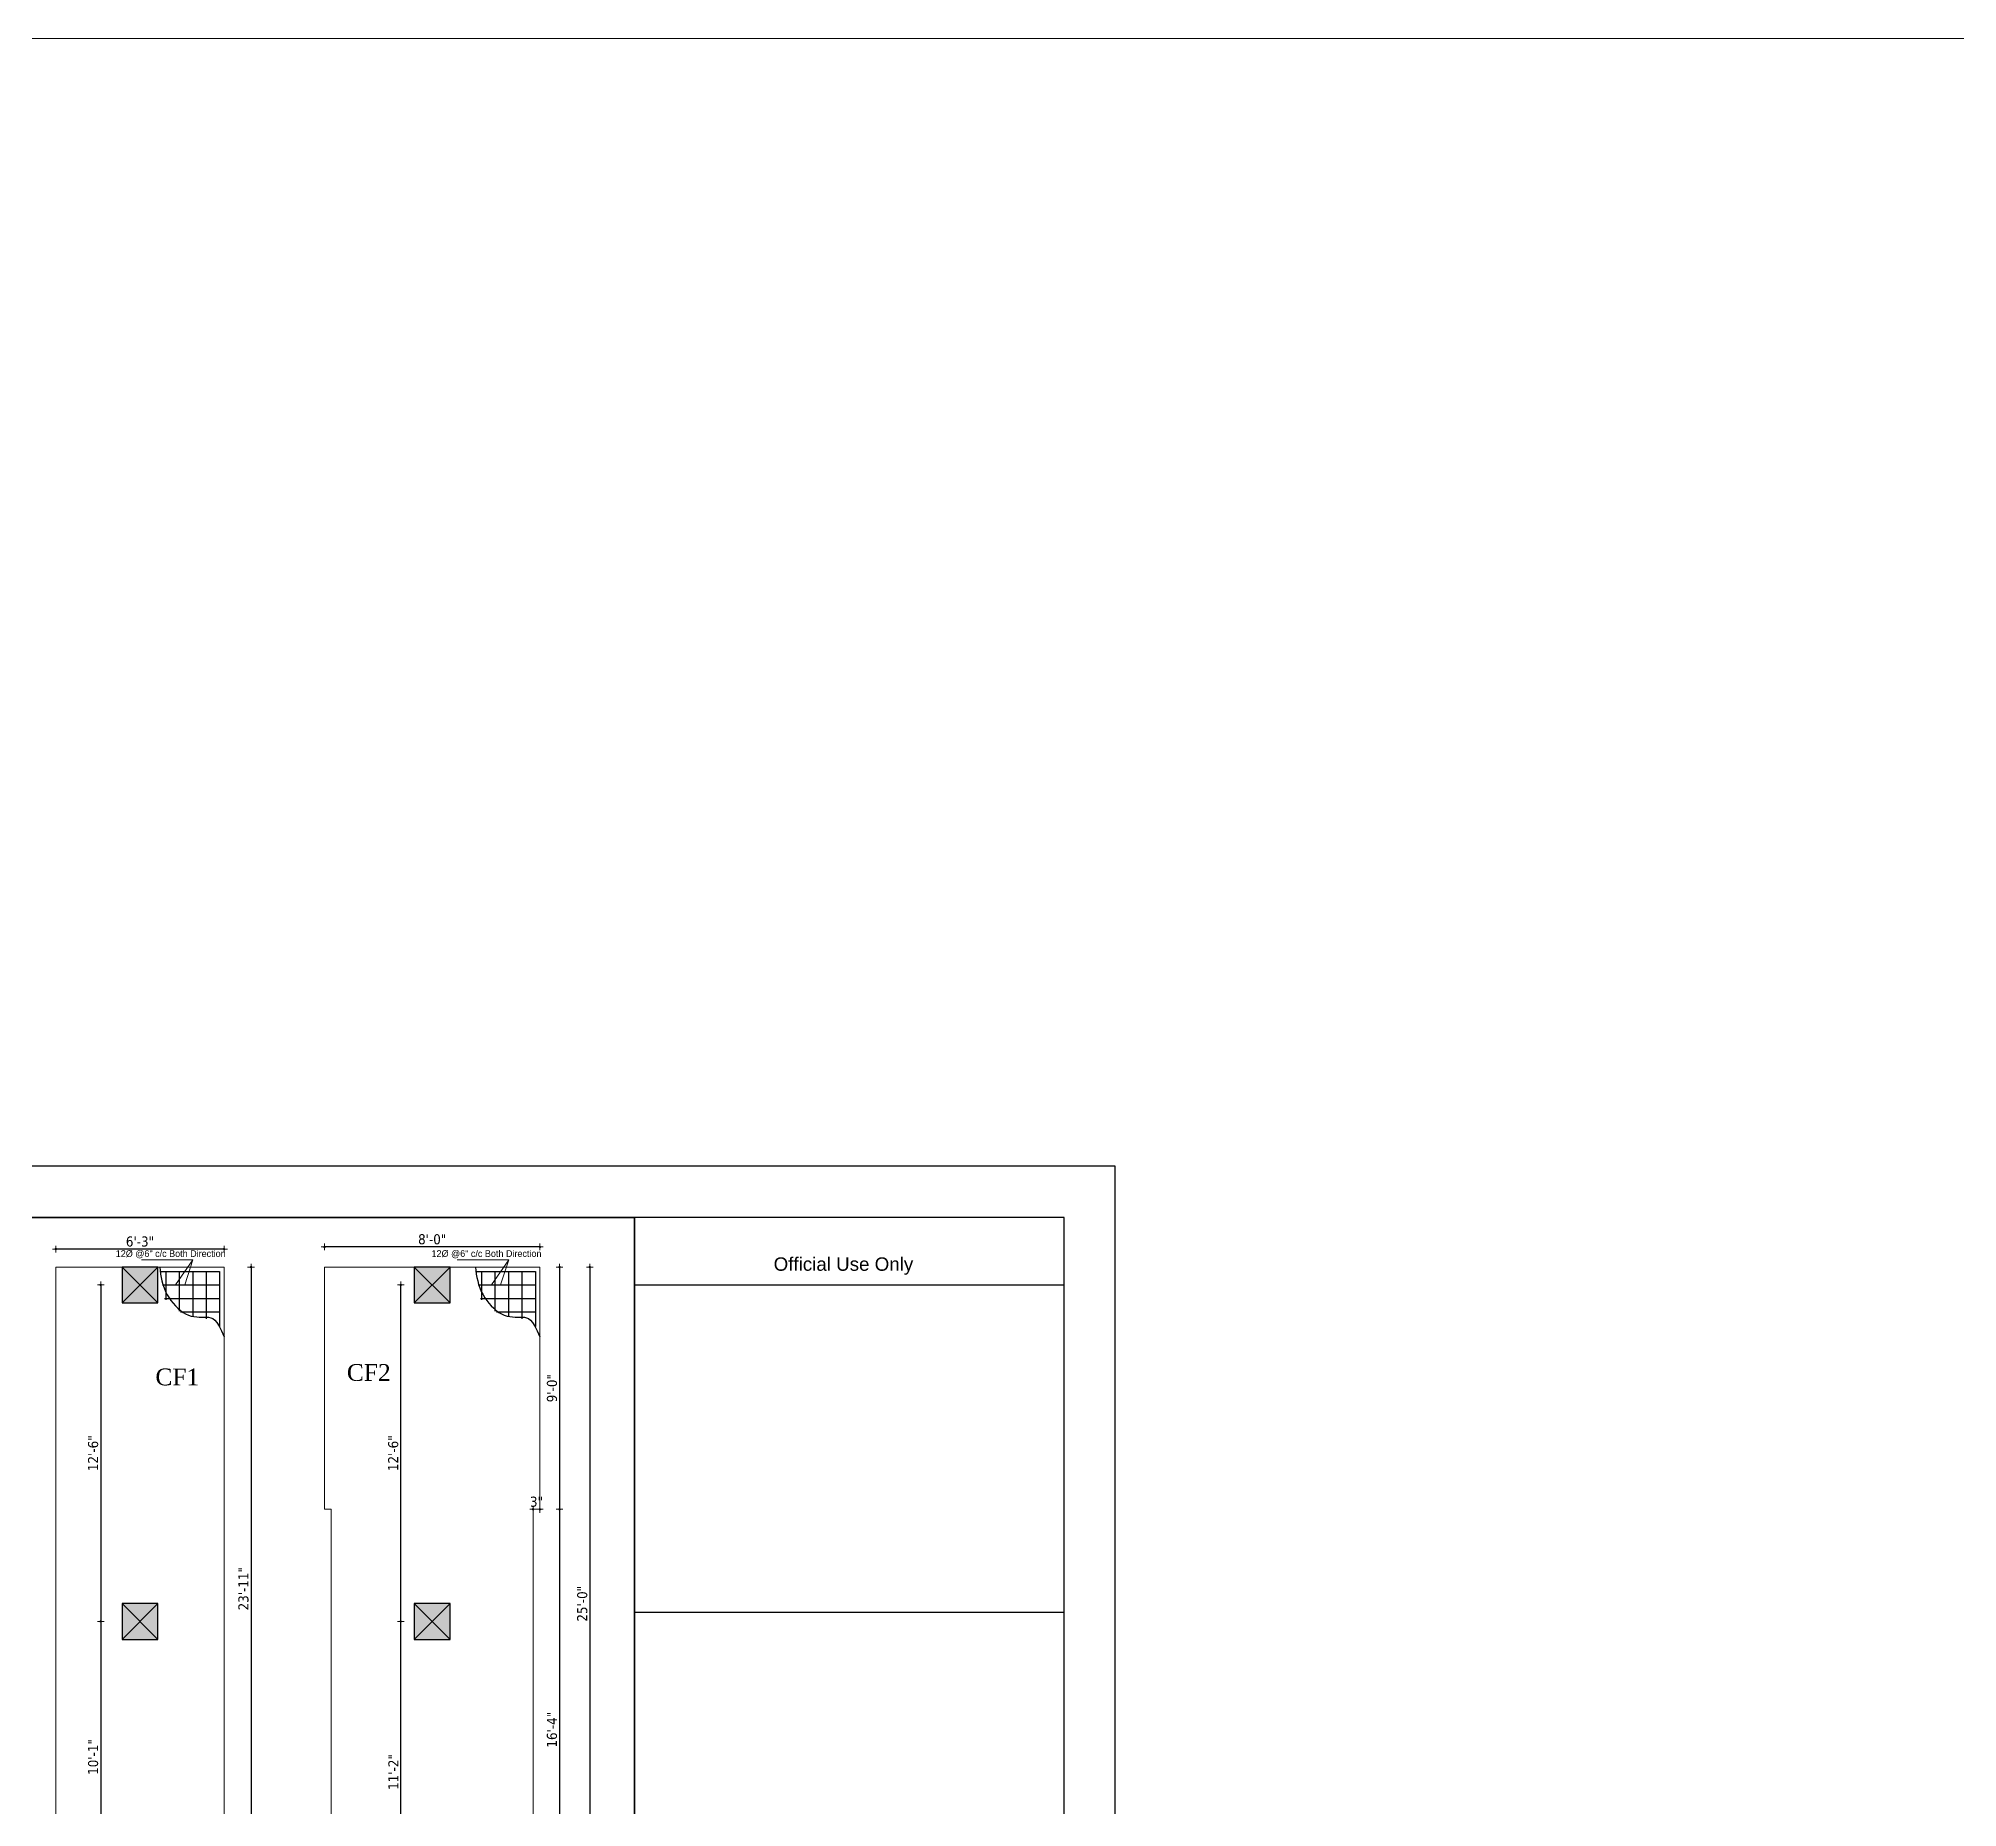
# Model space of a CAD drawing. Header units: inches. Extents: x 130993 to 274375, y -5108 to 103559.
# Drawn here: x 136500 to 138211, y 50912 to 52489 of the extents above; entities that cross this region are included whole.
import ezdxf
from ezdxf.enums import TextEntityAlignment as Align

# ---------------------------------------------------------------- set-up
doc = ezdxf.new("R2010")
doc.units = ezdxf.units.IN
doc.header["$MEASUREMENT"] = 0
doc.header["$PDMODE"] = 2
doc.header["$PDSIZE"] = -3
for name, color, linetype, lineweight in [('0.2', 43, 'Continuous', 20), ('Column', 14, 'Continuous', 30), ('Dim-external', 151, 'Continuous', 9), ('DIMENSION', 142, 'Continuous', 20), ('HATCH', 9, 'Continuous', 9), ('INDEX LINE', 4, 'Continuous', 13), ('PLAN Stairs', 156, 'Continuous', 25), ('reinforcement', 220, 'Continuous', 30), ('TEXT', 181, 'Continuous', 13), ('TRENCH', 7, 'Continuous', 20)]:
    doc.layers.add(name, color=color, linetype=linetype, lineweight=lineweight)
doc.layers.add('ELEVATION', color=7, linetype='Continuous')
doc.styles.add('bimal', font='comic.ttf')
doc.styles.add('DIM', font='dutch.ttf')
doc.styles.add('PUMORI', font='arial.ttf')
doc.styles.add('TAHOMA', font='tahoma.ttf', dxfattribs={"height": 9})
doc.dimstyles.new('1.4', dxfattribs={"dimscale": 0, "dimtxt": 6, "dimasz": 0.5, "dimexe": 2, "dimexo": 9, "dimgap": 2, "dimtad": 1, "dimdec": 0, "dimlfac": 0.5, "dimzin": 3, "dimdsep": 46, "dimlunit": 4, "dimtxsty": 'TAHOMA', "dimblk": 'DIM', "dimcen": 3, "dimdle": 3, "dimse1": 1, "dimse2": 1, "dimclrd": 256, "dimclre": 256, "dimclrt": 7, "dimadec": 1, "dimazin": 2, "dimtfac": 1, "dimtdec": 0, "dimtix": 1, "dimtofl": 0, "dimtmove": 2, "dimatfit": 3, "dimldrblk": 'ARW', "dimfxl": 1, "dimfrac": 2, "dimtolj": 2, "dimtzin": 0, "dimarcsym": 0})

# ---------------------------------------------------------------- blocks, each defined once
blk = doc.blocks.new('col')
at = {"layer": 'HATCH'}
h = blk.add_hatch(color=256, dxfattribs=at)
h.dxf.hatch_style = 1
h.paths.add_polyline_path([(-8, -8), (8, -8), (8, 8), (-8, 8)])
at = {"layer": 'Column'}
blk.add_lwpolyline([(-8, -8), (8, -8), (8, 8), (-8, 8)], close=True, dxfattribs=at)
at = {"layer": 'Dim-external'}
for p, q in [((-8, 8), (8, -8)), ((8, 8), (-8, -8))]:
    blk.add_line(p, q, dxfattribs=at)
blk = doc.blocks.new('DIM')
at = {"layer": 'INDEX LINE'}
h = blk.add_hatch(color=256, dxfattribs=at)
h.paths.add_polyline_path([(0, 1.3), (0, 0), (1.3, 0, 0.414214)])
h.paths.add_polyline_path([(1.3, 0), (0, 0), (0, -1.3, 0.414214)])
h.paths.add_polyline_path([(0, 0), (-1.3, 0, 0.414214), (0, -1.3)])
h.paths.add_polyline_path([(0, 1.3, 0.414214), (-1.3, 0), (0, 0)])
for p, q in [((-6, 0), (6, 0)), ((0, 6), (0, -6))]:
    blk.add_line(p, q, dxfattribs=at)
blk.add_circle((0, 0), 1.28, dxfattribs=at)
blk = doc.blocks.new('*D370')
at = {"layer": 'Defpoints', "color": 0}
for p in [(136754.7, 51411.7), (136754.7, 51393.7), (136946.7, 51393.7)]:
    blk.add_point(p, dxfattribs=at)
at = {"layer": 'PLAN Stairs', "lineweight": -2}
blk.add_line((136946.2, 51411.7), (136755.2, 51411.7), dxfattribs=at)
at = {"layer": 'PLAN Stairs', "lineweight": -2, "xscale": 0.5, "yscale": 0.5, "zscale": 0.5, "rotation": 180}
blk.add_blockref('DIM', (136754.7, 51411.7), dxfattribs=at)
at = {"layer": 'PLAN Stairs', "lineweight": -2, "xscale": 0.5, "yscale": 0.5, "zscale": 0.5}
blk.add_blockref('DIM', (136946.7, 51411.7), dxfattribs=at)
at = {"layer": 'PLAN Stairs', "color": 7, "insert": (136850.7, 51418.4), "char_height": 9, "attachment_point": 5, "style": 'TAHOMA'}
blk.add_mtext('\\A2;8\'-0"', dxfattribs=at)
blk = doc.blocks.new('ARW')
at = {"layer": 'INDEX LINE'}
blk.add_lwpolyline([(10, 0, 0, 6, 0), (0, 0, 0, 0, 0), (10, 0, 0, 0, 0)], format="xyseb", dxfattribs=at)
blk = doc.blocks.new('*D371')
at = {"layer": 'Defpoints', "color": 0}
for p in [(136946.7, 51393.7), (136946.7, 51177.7), (136964.2, 51177.7)]:
    blk.add_point(p, dxfattribs=at)
at = {"layer": 'PLAN Stairs', "lineweight": -2}
blk.add_line((136964.2, 51393.2), (136964.2, 51178.2), dxfattribs=at)
at = {"layer": 'PLAN Stairs', "lineweight": -2, "xscale": 0.5, "yscale": 0.5, "zscale": 0.5}
for p, rotation in [((136964.2, 51393.7), 90), ((136964.2, 51177.7), 270)]:
    blk.add_blockref('DIM', p, dxfattribs=dict(at, rotation=rotation))
at = {"layer": 'PLAN Stairs', "color": 7, "insert": (136957.5, 51285.7), "char_height": 9, "attachment_point": 5, "rotation": 90, "style": 'TAHOMA'}
blk.add_mtext('\\A2;9\'-0"', dxfattribs=at)
blk = doc.blocks.new('*D372')
at = {"layer": 'Defpoints', "color": 0}
for p in [(136940.7, 51177.7), (136940.7, 51177.7), (136946.7, 51177.7)]:
    blk.add_point(p, dxfattribs=at)
at = {"layer": 'PLAN Stairs', "lineweight": -2}
for p, q in [((136940.2, 51177.7), (136939.7, 51177.7)), ((136947.2, 51177.7), (136947.7, 51177.7))]:
    blk.add_line(p, q, dxfattribs=at)
at = {"layer": 'PLAN Stairs', "lineweight": -2, "xscale": 0.5, "yscale": 0.5, "zscale": 0.5}
blk.add_blockref('DIM', (136940.7, 51177.7), dxfattribs=at)
at = {"layer": 'PLAN Stairs', "lineweight": -2, "xscale": 0.5, "yscale": 0.5, "zscale": 0.5, "rotation": 180}
blk.add_blockref('DIM', (136946.7, 51177.7), dxfattribs=at)
at = {"layer": 'PLAN Stairs', "color": 7, "insert": (136943.7, 51184.4), "char_height": 9, "attachment_point": 5, "style": 'TAHOMA'}
blk.add_mtext('\\A2;3"', dxfattribs=at)
blk = doc.blocks.new('*D373')
at = {"layer": 'Defpoints', "color": 0}
for p in [(136940.7, 51177.7), (136940.7, 50784.8), (136964.2, 50784.8)]:
    blk.add_point(p, dxfattribs=at)
at = {"layer": 'PLAN Stairs', "lineweight": -2}
blk.add_line((136964.2, 51177.2), (136964.2, 50785.3), dxfattribs=at)
at = {"layer": 'PLAN Stairs', "lineweight": -2, "xscale": 0.5, "yscale": 0.5, "zscale": 0.5}
for p, rotation in [((136964.2, 51177.7), 90), ((136964.2, 50784.8), 270)]:
    blk.add_blockref('DIM', p, dxfattribs=dict(at, rotation=rotation))
at = {"layer": 'PLAN Stairs', "color": 7, "insert": (136957.5, 50981.2), "char_height": 9, "attachment_point": 5, "rotation": 90, "style": 'TAHOMA'}
blk.add_mtext('\\A2;16\'-4"', dxfattribs=at)
blk = doc.blocks.new('*D374')
at = {"layer": 'Defpoints', "color": 0}
for p in [(136822.7, 51077.7), (136834.7, 51077.7), (136834.7, 50809.3)]:
    blk.add_point(p, dxfattribs=at)
at = {"layer": 'PLAN Stairs', "lineweight": -2}
blk.add_line((136822.7, 50809.8), (136822.7, 51077.2), dxfattribs=at)
at = {"layer": 'PLAN Stairs', "lineweight": -2, "xscale": 0.5, "yscale": 0.5, "zscale": 0.5}
for p, rotation in [((136822.7, 51077.7), 90), ((136822.7, 50809.3), 270)]:
    blk.add_blockref('DIM', p, dxfattribs=dict(at, rotation=rotation))
at = {"layer": 'PLAN Stairs', "color": 7, "insert": (136816.1, 50943.5), "char_height": 9, "attachment_point": 5, "rotation": 90, "style": 'TAHOMA'}
blk.add_mtext('\\A2;11\'-2"', dxfattribs=at)
blk = doc.blocks.new('*D375')
at = {"layer": 'Defpoints', "color": 0}
for p in [(136822.7, 51377.7), (136834.7, 51377.7), (136834.7, 51077.7)]:
    blk.add_point(p, dxfattribs=at)
at = {"layer": 'PLAN Stairs', "lineweight": -2}
blk.add_line((136822.7, 51078.2), (136822.7, 51377.2), dxfattribs=at)
at = {"layer": 'PLAN Stairs', "lineweight": -2, "xscale": 0.5, "yscale": 0.5, "zscale": 0.5}
for p, rotation in [((136822.7, 51377.7), 90), ((136822.7, 51077.7), 270)]:
    blk.add_blockref('DIM', p, dxfattribs=dict(at, rotation=rotation))
at = {"layer": 'PLAN Stairs', "color": 7, "insert": (136816, 51227.7), "char_height": 9, "attachment_point": 5, "rotation": 90, "style": 'TAHOMA'}
blk.add_mtext('\\A2;12\'-6"', dxfattribs=at)
blk = doc.blocks.new('*D376')
at = {"layer": 'Defpoints', "color": 0}
for p in [(136515.2, 51409.7), (136515.2, 51393.7), (136665.2, 51393.7)]:
    blk.add_point(p, dxfattribs=at)
at = {"layer": 'PLAN Stairs', "lineweight": -2}
blk.add_line((136664.7, 51409.7), (136515.7, 51409.7), dxfattribs=at)
at = {"layer": 'PLAN Stairs', "lineweight": -2, "xscale": 0.5, "yscale": 0.5, "zscale": 0.5, "rotation": 180}
blk.add_blockref('DIM', (136515.2, 51409.7), dxfattribs=at)
at = {"layer": 'PLAN Stairs', "lineweight": -2, "xscale": 0.5, "yscale": 0.5, "zscale": 0.5}
blk.add_blockref('DIM', (136665.2, 51409.7), dxfattribs=at)
at = {"layer": 'PLAN Stairs', "color": 7, "insert": (136590.2, 51416.4), "char_height": 9, "attachment_point": 5, "style": 'TAHOMA'}
blk.add_mtext('\\A2;6\'-3"', dxfattribs=at)
blk = doc.blocks.new('*D377')
at = {"layer": 'Defpoints', "color": 0}
for p in [(136665.2, 51393.7), (136590.2, 50820.1), (136689.2, 50820.1)]:
    blk.add_point(p, dxfattribs=at)
at = {"layer": 'PLAN Stairs', "lineweight": -2}
blk.add_line((136689.2, 51393.2), (136689.2, 50820.6), dxfattribs=at)
at = {"layer": 'PLAN Stairs', "lineweight": -2, "xscale": 0.5, "yscale": 0.5, "zscale": 0.5}
for p, rotation in [((136689.2, 51393.7), 90), ((136689.2, 50820.1), 270)]:
    blk.add_blockref('DIM', p, dxfattribs=dict(at, rotation=rotation))
at = {"layer": 'PLAN Stairs', "color": 7, "insert": (136682.5, 51106.9), "char_height": 9, "attachment_point": 5, "rotation": 90, "style": 'TAHOMA'}
blk.add_mtext('\\A2;23\'-11"', dxfattribs=at)
blk = doc.blocks.new('*D378')
at = {"layer": 'Defpoints', "color": 0}
for p in [(136606.2, 51377.7), (136555.2, 51077.7), (136606.2, 51077.7)]:
    blk.add_point(p, dxfattribs=at)
at = {"layer": 'PLAN Stairs', "lineweight": -2}
blk.add_line((136555.2, 51377.2), (136555.2, 51078.2), dxfattribs=at)
at = {"layer": 'PLAN Stairs', "lineweight": -2, "xscale": 0.5, "yscale": 0.5, "zscale": 0.5}
for p, rotation in [((136555.2, 51377.7), 90), ((136555.2, 51077.7), 270)]:
    blk.add_blockref('DIM', p, dxfattribs=dict(at, rotation=rotation))
at = {"layer": 'PLAN Stairs', "color": 7, "insert": (136548.5, 51227.7), "char_height": 9, "attachment_point": 5, "rotation": 90, "style": 'TAHOMA'}
blk.add_mtext('\\A2;12\'-6"', dxfattribs=at)
blk = doc.blocks.new('*D379')
at = {"layer": 'Defpoints', "color": 0}
for p in [(136606.2, 51077.7), (136555.2, 50836.1), (136574.2, 50836.1)]:
    blk.add_point(p, dxfattribs=at)
at = {"layer": 'PLAN Stairs', "lineweight": -2}
blk.add_line((136555.2, 51077.2), (136555.2, 50836.6), dxfattribs=at)
at = {"layer": 'PLAN Stairs', "lineweight": -2, "xscale": 0.5, "yscale": 0.5, "zscale": 0.5}
for p, rotation in [((136555.2, 51077.7), 90), ((136555.2, 50836.1), 270)]:
    blk.add_blockref('DIM', p, dxfattribs=dict(at, rotation=rotation))
at = {"layer": 'PLAN Stairs', "color": 7, "insert": (136548.5, 50956.9), "char_height": 9, "attachment_point": 5, "rotation": 90, "style": 'TAHOMA'}
blk.add_mtext('\\A2;10\'-1"', dxfattribs=at)
blk = doc.blocks.new('*D406')
at = {"layer": 'Defpoints', "color": 0}
for p in [(136754.7, 51393.7), (136850.7, 50793.3), (136991.2, 50793.3)]:
    blk.add_point(p, dxfattribs=at)
at = {"layer": 'PLAN Stairs', "lineweight": -2}
blk.add_line((136991.2, 51393.2), (136991.2, 50793.8), dxfattribs=at)
at = {"layer": 'PLAN Stairs', "lineweight": -2, "xscale": 0.5, "yscale": 0.5, "zscale": 0.5}
for p, rotation in [((136991.2, 51393.7), 90), ((136991.2, 50793.3), 270)]:
    blk.add_blockref('DIM', p, dxfattribs=dict(at, rotation=rotation))
at = {"layer": 'PLAN Stairs', "color": 7, "insert": (136984.5, 51093.5), "char_height": 9, "attachment_point": 5, "rotation": 90, "style": 'TAHOMA'}
blk.add_mtext('\\A2;25\'-0"', dxfattribs=at)

msp = doc.modelspace()

# ---------------------------------------------------------------- linework, layer by layer
msp.add_line((137031.19, 49284.27), (137031.19, 51437.94))
at = {"color": 240, "true_color": 0xed1f24}
msp.add_lwpolyline([(134326.6, 51437.94), (137031.19, 51437.94), (137031.19, 49284.27), (134326.6, 49284.27)], close=True, dxfattribs=at)
at = {"layer": '0.2', "ltscale": 20}
for p, q in [((136637.44, 51400.04), (136591.52, 51400.04)), ((136621.96, 51377.95), (136637.44, 51400.04)), ((136637.44, 51400.04), (136630.2, 51377.95)), ((136918.94, 51400.04), (136873.02, 51400.04)), ((136903.46, 51377.95), (136918.94, 51400.04)), ((136918.94, 51400.04), (136911.7, 51377.95))]:
    msp.add_line(p, q, dxfattribs=at)
at = {"layer": 'Defpoints'}
msp.add_line((137031.19, 49284.27), (137031.19, 51437.94), dxfattribs=at)
at = {"layer": 'Defpoints', "color": 240, "true_color": 0xed1f24}
msp.add_lwpolyline([(134326.6, 51437.94), (137031.19, 51437.94), (137031.19, 49284.27), (134326.6, 49284.27)], close=True, dxfattribs=at)
at = {"layer": 'DIMENSION'}
msp.add_lwpolyline([(134008.5, 52489.13), (154575.5, 52489.13), (154575.5, 48951.13), (134008.5, 48951.13)], close=True, dxfattribs=at)
at = {"layer": 'ELEVATION', "color": 5, "ltscale": 16}
for p, q in [((137031.19, 51377.94), (137414.06, 51377.94)), ((137031.19, 51085.89), (137414.06, 51085.89))]:
    msp.add_line(p, q, dxfattribs=at)
at = {"layer": 'ELEVATION'}
for points in [[(134280.97, 49238.65), (137459.68, 49238.65), (137459.68, 51483.56), (134280.97, 51483.56)], [(134326.6, 49284.27), (137414.06, 49284.27), (137414.06, 51437.94), (134326.6, 51437.94)]]:
    msp.add_lwpolyline(points, close=True, dxfattribs=at)
at = {"layer": 'reinforcement'}
for p, q in [((136608.21, 51389.72), (136661.19, 51389.72)), ((136613.19, 51389.72), (136613.19, 51364.58)), ((136625.19, 51389.72), (136625.19, 51354.45)), ((136637.19, 51389.72), (136637.19, 51349.61)), ((136649.19, 51389.72), (136649.19, 51347.63)), ((136661.19, 51389.72), (136661.19, 51340.55)), ((136889.71, 51389.72), (136942.69, 51389.72)), ((136894.69, 51389.72), (136894.69, 51364.58)), ((136906.69, 51389.72), (136906.69, 51354.45)), ((136918.69, 51389.72), (136918.69, 51349.61)), ((136930.69, 51389.72), (136930.69, 51347.63)), ((136942.69, 51389.72), (136942.69, 51340.55)), ((136610.43, 51377.72), (136661.19, 51377.72)), ((136612.19, 51365.72), (136661.19, 51365.72)), ((136891.93, 51377.72), (136942.69, 51377.72)), ((136893.69, 51365.72), (136942.69, 51365.72)), ((136626.39, 51353.72), (136661.19, 51353.72)), ((136907.89, 51353.72), (136942.69, 51353.72))]:
    msp.add_line(p, q, dxfattribs=at)
for points in [[(136607.76, 51393.72), (136608.61, 51385.38), (136611.13, 51369.95), (136631.47, 51347.75), (136650.94, 51349.89), (136658.57, 51347.89), (136665.19, 51331.36)], [(136889.26, 51393.72), (136890.11, 51385.38), (136892.63, 51369.95), (136912.97, 51347.75), (136932.44, 51349.89), (136940.07, 51347.89), (136946.69, 51331.36)]]:
    msp.add_open_spline(points, degree=3, knots=[8.3434444, 8.3434444, 8.3434444, 8.3434444, 33.6114415, 55.3527064, 78.8974914, 102.4942522, 102.4942522, 102.4942522, 102.4942522], dxfattribs=at)
at = {"layer": 'TRENCH', "color": 5}
for points in [[(136515.19, 51393.72), (136665.19, 51393.72), (136665.19, 50812.74), (136515.19, 50824.84)], [(136754.69, 51393.72), (136946.69, 51393.72), (136946.69, 51177.72), (136940.69, 51177.72), (136940.69, 50784.75), (136760.69, 50799.27), (136760.69, 51177.72), (136754.69, 51177.72)]]:
    msp.add_lwpolyline(points, close=True, dxfattribs=at)

# ---------------------------------------------------------------- block references
at = {"layer": 'Dim-external', "xscale": 2, "yscale": 2, "zscale": 2}
for p in [(136590.19, 51377.72), (136850.69, 51377.72), (136590.19, 51077.72), (136850.69, 51077.72)]:
    msp.add_blockref('col', p, dxfattribs=at)

# ---------------------------------------------------------------- texts
at = {"ltscale": 20, "char_height": 6, "width": 110.8953, "attachment_point": 1, "style": 'bimal'}
for insert in [(136568.64, 51408.72), (136850.14, 51408.72)]:
    msp.add_mtext('12%%C @6" c/c Both Direction', dxfattribs=dict(at, insert=insert))
at = {"layer": 'TEXT', "color": 18, "true_color": 0x000000, "style": 'PUMORI'}
msp.add_text('Official Use Only', height=11.9648, dxfattribs=at).set_placement((137155.08, 51390.36))
at = {"layer": 'TEXT', "style": 'DIM'}
for s, p in [('CF1', (136623.5, 51295.72)), ('CF2', (136794.18, 51299.69))]:
    msp.add_text(s, height=15, dxfattribs=at).set_placement(p, align=Align.MIDDLE_CENTER)

# ---------------------------------------------------------------- dimensions: what is measured, and where the dimension line sits
at = {"layer": 'PLAN Stairs'}
for base, p1, p2, picture, middle in [((136515.19, 51409.72), (136665.19, 51393.72), (136515.19, 51393.72), '*D376', (136590.19, 51416.41)), ((136754.69, 51411.72), (136946.69, 51393.72), (136754.69, 51393.72), '*D370', (136850.69, 51418.43)), ((136940.69, 51177.72), (136946.69, 51177.72), (136940.69, 51177.72), '*D372', (136943.69, 51184.41))]:
    dim = msp.add_linear_dim(base=base, p1=p1, p2=p2, dimstyle='1.4', override={"dimscale": 1}, dxfattribs=at)
    dim.commit()
    dim.dimension.update_dxf_attribs({"geometry": picture, "text_midpoint": middle})
for base, p1, p2, picture, middle in [((136689.19, 50820.08), (136665.19, 51393.72), (136590.19, 50820.08), '*D377', (136682.5, 51106.9)), ((136991.19, 50793.3), (136754.69, 51393.72), (136850.69, 50793.3), '*D406', (136984.5, 51093.51)), ((136964.19, 51177.72), (136946.69, 51393.72), (136946.69, 51177.72), '*D371', (136957.5, 51285.72)), ((136555.19, 51077.72), (136606.19, 51377.72), (136606.19, 51077.72), '*D378', (136548.5, 51227.72)), ((136822.69, 51377.72), (136834.69, 51077.72), (136834.69, 51377.72), '*D375', (136816, 51227.72)), ((136964.19, 50784.75), (136940.69, 51177.72), (136940.69, 50784.75), '*D373', (136957.51, 50981.24)), ((136555.19, 50836.08), (136606.19, 51077.72), (136574.19, 50836.08), '*D379', (136548.5, 50956.9)), ((136822.69, 51077.72), (136834.69, 50809.3), (136834.69, 51077.72), '*D374', (136816.09, 50943.51))]:
    dim = msp.add_linear_dim(base=base, p1=p1, p2=p2, angle=90, dimstyle='1.4', override={"dimscale": 1}, dxfattribs=at)
    dim.commit()
    dim.dimension.update_dxf_attribs({"geometry": picture, "text_midpoint": middle})

doc.saveas('drawing.dxf')
